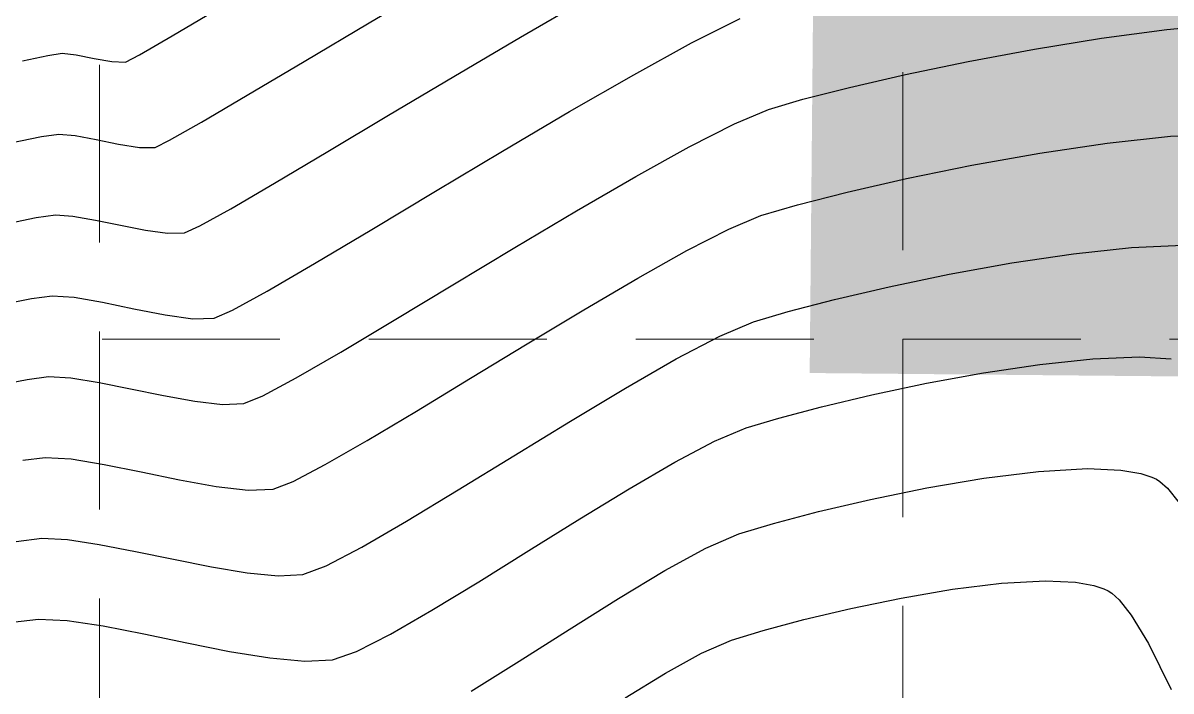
# Model space of a CAD drawing. Header units: inches. Extents: x 2547543 to 2548696, y 7125653 to 7126375.
# Drawn here: x 2547775.81 to 2547801.61, y 7125934.46 to 7125949.49 of the extents above; entities that cross this region are included whole.
import ezdxf

# ---------------------------------------------------------------- set-up
doc = ezdxf.new("R2010")
doc.units = ezdxf.units.IN
doc.header["$MEASUREMENT"] = 0
doc.linetypes.add('HIDDEN', pattern=[0.375, 0.25, -0.125])
for name, color, linetype in [('EROSION BLANKET', 84, 'Continuous'), ('GRID', 254, 'HIDDEN'), ('V-TOPO-MAJR-E', 6, 'Continuous'), ('V-TOPO-MINR-E', 14, 'Continuous')]:
    doc.layers.add(name, color=color, linetype=linetype)

msp = doc.modelspace()

# ---------------------------------------------------------------- linework, layer by layer
at = {"layer": 'EROSION BLANKET', "ltscale": 60, "const_width": 10}
msp.add_lwpolyline([(2547798.490799192, 7125941.568912889), (2547798.689095833, 7125963.076533443), (2547818.022886099, 7125963.47298637), (2547818.575709255, 7125942.011274741)], dxfattribs=at)
at = {"layer": 'GRID', "color": 252, "linetype": 'HIDDEN', "lineweight": 0, "ltscale": 16}
for p, q in [((2547777.52313214, 7126356.547205457), (2547777.52313214, 7125726.296813901)), ((2547795.583313599, 7126356.376313465), (2547795.583313599, 7125726.296813901)), ((2547561.583313602, 7125942.37631347), (2548677.583313586, 7125942.37631347))]:
    msp.add_line(p, q, dxfattribs=at)
at = {"layer": 'V-TOPO-MAJR-E', "color": 35, "extrusion": (0.5018847354625865, -0.8649345133070189, 0), "elevation": -4884783.97505266}
msp.add_lwpolyline([(5780074.015002565, 580), (5780075.723040794, 580)], dxfattribs=at)
at = {"layer": 'V-TOPO-MAJR-E', "color": 35}
for points, elevation in [([(2547785.490121781, 7125948.282230155), (2547786.991933604, 7125949.16804583)], 580), ([(2547784.025865372, 7125947.410699285), (2547785.490121781, 7125948.282230155)], 580), ([(2547782.661190401, 7125946.596315386), (2547784.025865372, 7125947.410699285)], 580), ([(2547775.350495365, 7125944.958156172), (2547776.103159577, 7125945.109193711)], 580), ([(2547776.103159577, 7125945.109193711), (2547776.53449278, 7125945.171296104)], 580), ([(2547776.53449278, 7125945.171296104), (2547776.929834167, 7125945.142181712)], 580), ([(2547776.929834167, 7125945.142181712), (2547777.437293327, 7125945.052378951)], 580), ([(2547778.558668509, 7125944.826950047), (2547779.057636298, 7125944.759444774)], 580), ([(2547779.438825399, 7125944.767492864), (2547779.784914368, 7125944.924667199)], 580), ([(2547779.057636298, 7125944.759444774), (2547779.438825399, 7125944.767492864)], 580), ([(2547797.399010207, 7125941.619207547), (2547798.663702967, 7125941.80881848)], 575), ([(2547798.663702967, 7125941.80881848), (2547799.853550255, 7125941.934154666)], 575), ([(2547792.797863311, 7125940.603307647), (2547793.758898526, 7125940.857371917)], 575), ([(2547791.353509728, 7125940.08061733), (2547792.06350234, 7125940.381291455)], 575), ([(2547789.431373544, 7125939.010451701), (2547790.459214628, 7125939.608359236)], 575), ([(2547787.178079444, 7125937.621426414), (2547788.320742981, 7125938.33282925)], 575), ([(2547786.054139438, 7125936.922177718), (2547787.178079444, 7125937.621426414)], 575), ([(2547784.999679466, 7125936.281017692), (2547786.054139438, 7125936.922177718)], 575), ([(2547776.155004332, 7125936.083842558), (2547776.800377487, 7125936.050144918)], 575), ([(2547778.521445652, 7125935.749820183), (2547779.486844287, 7125935.54855716)], 575), ([(2547779.486844287, 7125935.54855716), (2547780.448621709, 7125935.356803084)], 575), ([(2547780.448621709, 7125935.356803084), (2547781.351629728, 7125935.20723999)], 575), ([(2547782.140720158, 7125935.132549917), (2547782.760744811, 7125935.165414901)], 575)]:
    msp.add_lwpolyline(points, dxfattribs=dict(at, elevation=elevation))
at = {"layer": 'V-TOPO-MAJR-E', "color": 35, "extrusion": (0.5105669850598982, -0.8598379811143759, 0), "elevation": -4826345.822992816}
msp.add_lwpolyline([(5828951.969915454, 580.0000000000009), (5828953.369094759, 580.0000000000009)], dxfattribs=at)
at = {"layer": 'V-TOPO-MAJR-E', "color": 35, "extrusion": (0.5039808613605095, -0.8637148206337084, 0), "elevation": -4870751.975442753}
msp.add_lwpolyline([(5791895.814726836, 580.0000000000009), (5791896.948705317, 580.0000000000009)], dxfattribs=at)
at = {"layer": 'V-TOPO-MAJR-E', "color": 35, "extrusion": (0.4859698991699766, -0.8739755471983887, 0), "elevation": -4989757.329659457}
msp.add_lwpolyline([(5689691.968192853, 580.0000000000009), (5689692.762007404, 580.0000000000009)], dxfattribs=at)
at = {"layer": 'V-TOPO-MAJR-E', "color": 35, "extrusion": (0.2028287264183559, 0.979214229747254, 0), "elevation": 7494589.248490144}
msp.add_lwpolyline([(-1049473.561325412, 580.0000000000009), (-1049474.135359982, 580.0000000000009)], dxfattribs=at)
at = {"layer": 'V-TOPO-MAJR-E', "color": 35, "extrusion": (-0.1912937625156162, -0.9815328300279208, 0), "elevation": -7481722.939163418}
msp.add_lwpolyline([(1137578.931753533, 580.0000000000009), (1137579.501548393, 580.0000000000009)], dxfattribs=at)
at = {"layer": 'V-TOPO-MAJR-E', "color": 35, "extrusion": (0.0395981565765406, -0.9992156854231923, 0), "elevation": -7019464.776495654}
msp.add_lwpolyline([(2827975.741450321, 575.0000000000009), (2827976.796976055, 575.0000000000009)], dxfattribs=at)
at = {"layer": 'V-TOPO-MAJR-E', "color": 35, "extrusion": (-0.05608823225653269, -0.9984258160736517, 0), "elevation": -7257626.081718131}
msp.add_lwpolyline([(2144108.71241708, 575), (2144109.419456558, 575)], dxfattribs=at)
at = {"layer": 'V-TOPO-MAJR-E', "color": 35, "extrusion": (0.1803984104481618, -0.9835936221365899, 0), "elevation": -6549412.127444825}
msp.add_lwpolyline([(3791504.51264211, 575), (3791505.813214074, 575)], dxfattribs=at)
at = {"layer": 'V-TOPO-MAJR-E', "color": 35, "extrusion": (0.2065333747678155, -0.9784395561847534, 0), "elevation": -6446097.994895652}
msp.add_lwpolyline([(3964607.966586969, 575.0000000000009), (3964609.227239062, 575.0000000000009)], dxfattribs=at)
at = {"layer": 'V-TOPO-MAJR-E', "color": 35, "extrusion": (0.2303280028573763, -0.9731130515514282, 0), "elevation": -6347517.804712607}
msp.add_lwpolyline([(4120595.085603682, 575.0000000000009), (4120596.244159222, 575.0000000000009)], dxfattribs=at)
at = {"layer": 'V-TOPO-MAJR-E', "color": 35, "extrusion": (0.28938960239034, -0.9572113967292496, 0), "elevation": -6083726.813155148}
msp.add_lwpolyline([(4500948.653279973, 575), (4500949.420467841, 575)], dxfattribs=at)
at = {"layer": 'V-TOPO-MAJR-E', "color": 35, "extrusion": (0.4669666541212915, -0.8842749255399965, 0), "elevation": -5111556.530442775}
msp.add_lwpolyline([(5580523.39499943, 575.0000000000009), (5580524.406330947, 575.0000000000009)], dxfattribs=at)
at = {"layer": 'V-TOPO-MAJR-E', "color": 35, "extrusion": (-0.5208363966994158, 0.8536565163302914, 0), "elevation": 4756122.804258871}
msp.add_lwpolyline([(-5886384.146605486, 575.0000000000005), (-5886385.447632937, 575.0000000000005)], dxfattribs=at)
at = {"layer": 'V-TOPO-MAJR-E', "color": 35, "extrusion": (0.1245935334224165, -0.9922078670466775, 0), "elevation": -6752973.40893901}
msp.add_lwpolyline([(3415768.513790636, 575), (3415769.100097476, 575)], dxfattribs=at)
at = {"layer": 'V-TOPO-MAJR-E', "color": 35, "extrusion": (-0.1497243187336959, -0.9887277827489883, 0), "elevation": -7427075.096592903}
msp.add_lwpolyline([(1452131.786328713, 575), (1452132.602727843, 575)], dxfattribs=at)
at = {"layer": 'V-TOPO-MAJR-E', "color": 35, "extrusion": (0.4984420823542104, -0.8669230015049771, 0), "elevation": -4907714.808642018}
msp.add_lwpolyline([(5760598.860113975, 575.0000000000009), (5760599.937745357, 575.0000000000009)], dxfattribs=at)
at = {"layer": 'V-TOPO-MAJR-E', "color": 35, "extrusion": (-0.1912760157044383, -0.9815362885885757, 0), "elevation": -7481693.453078625}
msp.add_lwpolyline([(1137715.544631497, 575.0000000000009), (1137716.47569403, 575.0000000000009)], dxfattribs=at)
at = {"layer": 'V-TOPO-MAJR-E', "color": 35, "extrusion": (0.4524070454064161, -0.8918115637659321, 0), "elevation": -5202356.43765943}
msp.add_lwpolyline([(5495965.971377144, 575.0000000000009), (5495966.827197382, 575.0000000000009)], dxfattribs=at)
at = {"layer": 'V-TOPO-MAJR-E', "color": 35, "extrusion": (0.3330925838127045, -0.9428941248141153, 0), "elevation": -5870354.858506055}
msp.add_lwpolyline([(4775885.55273883, 575), (4775886.127014164, 575)], dxfattribs=at)
at = {"layer": 'V-TOPO-MAJR-E', "color": 35, "extrusion": (-0.0942321913902397, -0.9955502469015783, 0), "elevation": -7334309.574919678}
msp.add_lwpolyline([(1864951.863383126, 575.0000000000005), (1864952.656000508, 575.0000000000005)], dxfattribs=at)
at = {"layer": 'V-TOPO-MINR-E', "color": 35, "extrusion": (0.509297643394782, -0.8605904429126096, 0), "elevation": -4834943.848567724}
msp.add_lwpolyline([(5821827.484996652, 581), (5821829.308929835, 581)], dxfattribs=at)
at = {"layer": 'V-TOPO-MINR-E', "color": 35}
for points, elevation in [([(2547779.155598429, 7125949.19667088), (2547780.2381571, 7125949.83692739)], 582), ([(2547782.127132785, 7125948.619075676), (2547783.585852433, 7125949.486456259)], 581), ([(2547790.8369084, 7125949.037036404), (2547791.924610812, 7125949.588944815)], 579), ([(2547775.794575493, 7125948.634162433), (2547776.367130032, 7125948.75540174)], 582), ([(2547776.367130032, 7125948.75540174), (2547776.68628816, 7125948.806277522)], 582), ([(2547776.68628816, 7125948.806277522), (2547776.999368025, 7125948.772668594)], 582), ([(2547776.999368025, 7125948.772668594), (2547777.40441689, 7125948.690904686)], 582), ([(2547777.40441689, 7125948.690904686), (2547777.806343759, 7125948.617338828)], 582), ([(2547780.847992411, 7125947.859384995), (2547782.127132785, 7125948.619075676)], 581), ([(2547788.094743371, 7125947.491940847), (2547789.536295362, 7125948.32090366)], 579), ([(2547794.385130251, 7125948.03827061), (2547795.645787111, 7125948.328592109)], 578), ([(2547793.335619594, 7125947.769148272), (2547794.385130251, 7125948.03827061)], 578), ([(2547779.81707077, 7125947.253529823), (2547780.847992411, 7125947.859384995)], 581), ([(2547776.221947074, 7125946.930066266), (2547776.61039047, 7125946.988786813)], 581), ([(2547776.61039047, 7125946.988786813), (2547776.975273684, 7125946.956516186)], 581), ([(2547800.181282887, 7125946.784306166), (2547801.603239181, 7125946.937438803)], 577), ([(2547777.954932467, 7125946.762408184), (2547778.421706175, 7125946.688279992)], 581), ([(2547798.666580891, 7125946.559891064), (2547800.181282887, 7125946.784306166)], 577), ([(2547797.136092658, 7125946.286613051), (2547798.666580891, 7125946.559891064)], 577), ([(2547788.251797591, 7125945.264679842), (2547789.580766411, 7125946.035864037)], 578), ([(2547794.335595335, 7125945.683146526), (2547795.666777651, 7125945.986891686)], 577), ([(2547783.64417041, 7125944.842014617), (2547785.076709223, 7125945.701102063)], 579), ([(2547793.219505174, 7125945.397797126), (2547794.335595335, 7125945.683146526)], 577), ([(2547786.860876211, 7125944.437056225), (2547788.251797591, 7125945.264679842)], 578), ([(2547782.358579338, 7125944.075674152), (2547783.64417041, 7125944.842014617)], 579), ([(2547799.422423534, 7125944.29704723), (2547800.728139238, 7125944.436230423)], 576), ([(2547800.728139238, 7125944.436230423), (2547801.881526177, 7125944.486748065)], 576), ([(2547798.032955123, 7125944.090043233), (2547799.422423534, 7125944.29704723)], 576), ([(2547776.95470453, 7125943.317270074), (2547777.591509297, 7125943.204577602)], 579), ([(2547778.998710343, 7125942.921689419), (2547779.624859385, 7125942.836977814)], 579), ([(2547790.490408399, 7125941.931970377), (2547791.47080987, 7125942.445719789)], 576), ([(2547781.946682593, 7125941.505230043), (2547782.950905464, 7125942.087080095)], 578), ([(2547789.35020783, 7125941.277552063), (2547790.490408399, 7125941.931970377)], 576), ([(2547775.89789266, 7125941.471718747), (2547776.382697401, 7125941.536314686)], 578), ([(2547776.881919171, 7125941.505447037), (2547777.514612074, 7125941.40186514)], 578), ([(2547781.197761535, 7125941.102706196), (2547781.946682593, 7125941.505230043)], 578), ([(2547784.650494816, 7125940.760426528), (2547785.867143518, 7125941.49950488)], 577), ([(2547779.667074605, 7125940.978668176), (2547780.287209062, 7125940.908063498)], 578), ([(2547780.767593164, 7125940.92666168), (2547781.197761535, 7125941.102706196)], 578), ([(2547780.287209062, 7125940.908063498), (2547780.767593164, 7125940.92666168)], 578), ([(2547786.838120441, 7125939.752800908), (2547788.112135925, 7125940.53398789)], 576), ([(2547782.601684657, 7125939.557060592), (2547783.543685885, 7125940.098636911)], 577), ([(2547776.306799712, 7125939.718823976), (2547776.890302773, 7125939.682745085)], 577), ([(2547785.590089139, 7125938.985514163), (2547786.838120441, 7125939.752800908)], 576), ([(2547781.879459066, 7125939.178622129), (2547782.601684657, 7125939.557060592)], 577), ([(2547797.403331102, 7125939.249371069), (2547798.631965293, 7125939.401718783)], 574), ([(2547796.121790417, 7125939.031868179), (2547797.403331102, 7125939.249371069)], 574), ([(2547800.936686375, 7125939.356407932), (2547801.181662974, 7125939.275250496)], 574), ([(2547780.87049193, 7125938.984508061), (2547781.431977046, 7125939.006246086)], 577), ([(2547784.429969777, 7125938.283650703), (2547785.590089139, 7125938.985514163)], 576), ([(2547794.858891111, 7125938.773460153), (2547796.121790417, 7125939.031868179)], 574), ([(2547792.675208125, 7125938.230928853), (2547793.686181055, 7125938.498397031)], 574), ([(2547776.230902022, 7125937.901333267), (2547776.803950529, 7125937.871412001)], 576), ([(2547777.520687423, 7125937.762875611), (2547778.332144775, 7125937.604743578)], 576), ([(2547782.621177913, 7125937.282285821), (2547783.419690115, 7125937.698733573)], 576), ([(2547781.545820208, 7125937.05664857), (2547782.096360928, 7125937.085830494)], 576), ([(2547796.698466612, 7125936.752404249), (2547797.801081238, 7125936.888894542)], 573), ([(2547797.801081238, 7125936.888894542), (2547798.79382333, 7125936.943430732)], 573), ([(2547798.79382333, 7125936.943430732), (2547799.466779514, 7125936.913294103)], 573), ([(2547799.466779514, 7125936.913294103), (2547799.87971015, 7125936.840282395)], 573), ([(2547800.1037663, 7125936.764968054), (2547800.198920476, 7125936.71879183)], 573), ([(2547800.198920476, 7125936.71879183), (2547800.280464777, 7125936.66622615)], 573), ([(2547788.082643089, 7125935.848351188), (2547789.192155445, 7125936.545865079)], 574), ([(2547793.358311125, 7125936.070831223), (2547794.414389197, 7125936.321410346)], 573), ([(2547794.414389197, 7125936.321410346), (2547795.548671813, 7125936.555922103)], 573), ([(2547800.450398802, 7125936.512724564), (2547800.720838369, 7125936.170864444)], 573), ([(2547800.720838369, 7125936.170864444), (2547801.106019639, 7125935.532806395)], 573), ([(2547791.731538048, 7125935.609319867), (2547792.443129955, 7125935.826146982)], 573), ([(2547801.106019639, 7125935.532806395), (2547801.617574034, 7125934.498247712)], 573), ([(2547790.249121424, 7125934.868647338), (2547791.059735185, 7125935.31833253)], 573)]:
    msp.add_lwpolyline(points, dxfattribs=dict(at, elevation=elevation))
at = {"layer": 'V-TOPO-MINR-E', "color": 35, "extrusion": (0.09266403970413462, -0.9956974318264112, 0), "elevation": -6859199.877714773}
msp.add_lwpolyline([(3197158.678989141, 578.0000000000009), (3197160.038321084, 578.0000000000009)], dxfattribs=at)
at = {"layer": 'V-TOPO-MINR-E', "color": 35, "extrusion": (0.1320128723720377, -0.9912480020298069, 0), "elevation": -6727240.450861812}
msp.add_lwpolyline([(3466218.727017276, 578.0000000000005), (3466220.203242502, 578.0000000000005)], dxfattribs=at)
at = {"layer": 'V-TOPO-MINR-E', "color": 35, "extrusion": (0.5017423573809657, -0.8650171135935931, 0), "elevation": -4885739.286102788}
msp.add_lwpolyline([(5779262.270696641, 582.0000000000005), (5779263.119764321, 582.0000000000005)], dxfattribs=at)
at = {"layer": 'V-TOPO-MINR-E', "color": 35, "extrusion": (-0.4823300863085528, 0.875989547792429, 0), "elevation": 5013380.700283248}
msp.add_lwpolyline([(-5668896.272421408, 579.0000000000009), (-5668897.757157203, 579.0000000000009)], dxfattribs=at)
at = {"layer": 'V-TOPO-MINR-E', "color": 35, "extrusion": (0.1607623735320962, -0.9869931404302297, 0), "elevation": -6623672.542907115}
msp.add_lwpolyline([(3660244.144845095, 578.0000000000009), (3660245.673663877, 578.0000000000009)], dxfattribs=at)
at = {"layer": 'V-TOPO-MINR-E', "color": 35, "extrusion": (-0.4626322721533335, 0.8865502697322043, 0), "elevation": 5138827.284809023}
msp.add_lwpolyline([(-5555427.166606242, 582.0000000000009), (-5555427.517497478, 582.0000000000009)], dxfattribs=at)
at = {"layer": 'V-TOPO-MINR-E', "color": 35, "extrusion": (0.1837816807526572, -0.9829670868445842, 0), "elevation": -6536334.533369148}
msp.add_lwpolyline([(3814019.462173014, 578), (3814020.978366565, 578)], dxfattribs=at)
at = {"layer": 'V-TOPO-MINR-E', "color": 35, "extrusion": (-0.02966874462450845, -0.9995597859019769, 0), "elevation": -7198401.043392094}
msp.add_lwpolyline([(2335238.288899582, 582.0000000000009), (2335238.592747216, 582.0000000000009)], dxfattribs=at)
at = {"layer": 'V-TOPO-MINR-E', "color": 35, "extrusion": (0.2041175229852064, -0.9789463911830841, 0), "elevation": -6455871.66374182}
msp.add_lwpolyline([(3948686.274668062, 578.0000000000009), (3948687.712550094, 578.0000000000009)], dxfattribs=at)
at = {"layer": 'V-TOPO-MINR-E', "color": 35, "extrusion": (0.2846750698585733, -0.9586240684444641, 0), "elevation": -6105811.796180956}
msp.add_lwpolyline([(4470954.884352762, 578.0000000000009), (4470955.691938177, 578.0000000000009)], dxfattribs=at)
at = {"layer": 'V-TOPO-MINR-E', "color": 35, "extrusion": (-0.5078071029344073, 0.8614708040377018, 0), "elevation": 4845010.824130325}
msp.add_lwpolyline([(-5813450.056622451, 579.0000000000009), (-5813451.810041446, 579.0000000000009)], dxfattribs=at)
at = {"layer": 'V-TOPO-MINR-E', "color": 35, "extrusion": (0.3859326953484407, -0.9225269398023495, 0), "elevation": -5590602.126146679}
msp.add_lwpolyline([(5100542.589266299, 578), (5100543.415698424, 578)], dxfattribs=at)
at = {"layer": 'V-TOPO-MINR-E', "color": 35, "extrusion": (0.4941531450482853, -0.8693748726751241, 0), "elevation": -4936126.076731076}
msp.add_lwpolyline([(5736284.179497346, 581), (5736285.000850106, 581)], dxfattribs=at)
at = {"layer": 'V-TOPO-MINR-E', "color": 35, "extrusion": (0.4538683930085544, -0.8910687301369252, 0), "elevation": -5193346.571064988}
msp.add_lwpolyline([(5504498.677811134, 578), (5504499.816568502, 578)], dxfattribs=at)
at = {"layer": 'V-TOPO-MINR-E', "color": 35, "extrusion": (0.2018191243829894, -0.9794228101454875, 0), "elevation": -6465125.000955954}
msp.add_lwpolyline([(3933501.813871036, 581.0000000000009), (3933502.516746882, 581.0000000000009)], dxfattribs=at)
at = {"layer": 'V-TOPO-MINR-E', "color": 35, "extrusion": (-0.187135205624764, -0.9823341665725454, 0), "elevation": -7476839.932723379}
msp.add_lwpolyline([(1169252.822639378, 581.0000000000005), (1169253.303990489, 581.0000000000005)], dxfattribs=at)
at = {"layer": 'V-TOPO-MINR-E', "color": 35, "extrusion": (0.04740566347894066, -0.9988757195317751, 0), "elevation": -6997155.149065171}
msp.add_lwpolyline([(2882747.40214476, 577), (2882748.655805353, 577)], dxfattribs=at)
at = {"layer": 'V-TOPO-MINR-E', "color": 35, "extrusion": (-0.2010721276241211, -0.979576438820733, 0), "elevation": -7492696.686858042}
msp.add_lwpolyline([(1062913.461767247, 581), (1062913.979145086, 581)], dxfattribs=at)
at = {"layer": 'V-TOPO-MINR-E', "color": 35, "extrusion": (-0.001053294430726746, -0.9999994452852672, 0), "elevation": -7128626.296234692}
msp.add_lwpolyline([(2540271.288455528, 581.0000000000005), (2540271.641191065, 581.0000000000005)], dxfattribs=at)
at = {"layer": 'V-TOPO-MINR-E', "color": 35, "extrusion": (0.4372543188864658, -0.8993379012446505, 0), "elevation": -5294606.66599304}
msp.add_lwpolyline([(5407164.981284581, 581), (5407165.346626463, 581)], dxfattribs=at)
at = {"layer": 'V-TOPO-MINR-E', "color": 35, "extrusion": (-0.4850566320491373, 0.8744827406559538, 0), "elevation": 4995694.585992377}
msp.add_lwpolyline([(-5684485.399523409, 578.0000000000009), (-5684486.775840323, 578.0000000000009)], dxfattribs=at)
at = {"layer": 'V-TOPO-MINR-E', "color": 35, "extrusion": (-0.5127909776861704, 0.8585134904028368, 0), "elevation": 4811239.315854266}
msp.add_lwpolyline([(-5841428.522008585, 579.0000000000009), (-5841430.277968037, 579.0000000000009)], dxfattribs=at)
at = {"layer": 'V-TOPO-MINR-E', "color": 35, "extrusion": (0.1998711264608959, -0.9798221944859448, 0), "elevation": -6472929.244753486}
msp.add_lwpolyline([(3920657.592823401, 577), (3920659.092396502, 577)], dxfattribs=at)
at = {"layer": 'V-TOPO-MINR-E', "color": 35, "extrusion": (0.2844888478707708, -0.9586793496457309, 0), "elevation": -6106677.94194115}
msp.add_lwpolyline([(4469767.883360396, 577), (4469768.742916349, 577)], dxfattribs=at)
at = {"layer": 'V-TOPO-MINR-E', "color": 35, "extrusion": (0.3855176581670666, -0.9227004580259949, 0), "elevation": -5592893.898987768}
msp.add_lwpolyline([(5098026.116172177, 577), (5098026.897965135, 577)], dxfattribs=at)
at = {"layer": 'V-TOPO-MINR-E', "color": 35, "extrusion": (0.4555085302817233, -0.8902314186999829, 0), "elevation": -5183199.154120345}
msp.add_lwpolyline([(5514051.805536756, 577.0000000000005), (5514052.86293434, 577.0000000000005)], dxfattribs=at)
at = {"layer": 'V-TOPO-MINR-E', "color": 35, "extrusion": (-0.5159710467622226, 0.8566060231536412, 0), "elevation": 4789542.671907212}
msp.add_lwpolyline([(-5859228.95908616, 578.0000000000009), (-5859230.58109561, 578.0000000000009)], dxfattribs=at)
at = {"layer": 'V-TOPO-MINR-E', "color": 35, "extrusion": (-0.4882693079720792, 0.8726930060980589, 0), "elevation": 4974753.795779096}
msp.add_lwpolyline([(-5702817.812070595, 577.0000000000005), (-5702819.079788385, 577.0000000000005)], dxfattribs=at)
at = {"layer": 'V-TOPO-MINR-E', "color": 35, "extrusion": (0.5038553675302624, -0.8637880345379556, 0), "elevation": -4871591.410684857}
msp.add_lwpolyline([(5791187.852319985, 579.0000000000009), (5791189.087196619, 579.0000000000009)], dxfattribs=at)
at = {"layer": 'V-TOPO-MINR-E', "color": 35, "extrusion": (0.1779292004679968, -0.9840432915379382, 0), "elevation": -6558909.810723824}
msp.add_lwpolyline([(3775055.669622067, 576.0000000000009), (3775057.097044085, 576.0000000000009)], dxfattribs=at)
at = {"layer": 'V-TOPO-MINR-E', "color": 35, "extrusion": (0.2029831355735141, -0.9791822336382257, 0), "elevation": -6460437.853758886}
msp.add_lwpolyline([(3941202.237155828, 576.0000000000009), (3941203.617129448, 576.0000000000009)], dxfattribs=at)
at = {"layer": 'V-TOPO-MINR-E', "color": 35, "extrusion": (0.5165662067886879, -0.8562472505088391, 0), "elevation": -4785469.738206456}
msp.add_lwpolyline([(5862554.413300063, 578), (5862555.960135831, 578)], dxfattribs=at)
at = {"layer": 'V-TOPO-MINR-E', "color": 35, "extrusion": (0.5059086110232445, -0.8625870838892336, 0), "elevation": -4857798.329233185}
msp.add_lwpolyline([(5802765.319524132, 577), (5802766.7296547, 577)], dxfattribs=at)
at = {"layer": 'V-TOPO-MINR-E', "color": 35, "extrusion": (0.2261535033450747, -0.9740916758317716, 0), "elevation": -6365129.472585555}
msp.add_lwpolyline([(4093342.008964106, 576.0000000000005), (4093343.270929704, 576.0000000000005)], dxfattribs=at)
at = {"layer": 'V-TOPO-MINR-E', "color": 35, "extrusion": (0.1920248016073286, -0.9813900730941119, 0), "elevation": -6504093.82596975}
msp.add_lwpolyline([(3868719.11338059, 579), (3868719.919610186, 579)], dxfattribs=at)
at = {"layer": 'V-TOPO-MINR-E', "color": 35, "extrusion": (0.1365838905813394, -0.990628507985544, 0), "elevation": -6711177.411523283}
msp.add_lwpolyline([(3497188.594352066, 579.0000000000009), (3497189.059183728, 579.0000000000009)], dxfattribs=at)
at = {"layer": 'V-TOPO-MINR-E', "color": 35, "extrusion": (-0.07344478143297858, -0.9972992851096716, 0), "elevation": -7293819.09762374}
msp.add_lwpolyline([(2017532.288652111, 579), (2017532.786105029, 579)], dxfattribs=at)
at = {"layer": 'V-TOPO-MINR-E', "color": 35, "extrusion": (0.4819052196668681, -0.8762233500984938, 0), "elevation": -5016128.942276329}
msp.add_lwpolyline([(5666453.918825605, 579), (5666454.80419413, 579)], dxfattribs=at)
at = {"layer": 'V-TOPO-MINR-E', "color": 35, "extrusion": (-0.2028287254865294, -0.979214229940267, 0), "elevation": -7494587.469377508}
msp.add_lwpolyline([(1049474.094254974, 579.0000000000005), (1049474.814604471, 579.0000000000005)], dxfattribs=at)
at = {"layer": 'V-TOPO-MINR-E', "color": 35, "extrusion": (-0.1912937623820826, -0.9815328300539455, 0), "elevation": -7481721.153110054}
msp.add_lwpolyline([(1137579.583917099, 579.0000000000009), (1137580.298946232, 579.0000000000009)], dxfattribs=at)
at = {"layer": 'V-TOPO-MINR-E', "color": 35, "extrusion": (0.3991079077294999, -0.9169039633395533, 0), "elevation": -5516966.052669588}
msp.add_lwpolyline([(5180089.814647252, 579.0000000000005), (5180090.264986474, 579.0000000000005)], dxfattribs=at)
at = {"layer": 'V-TOPO-MINR-E', "color": 35, "extrusion": (0.5155001364397523, -0.8568894965691882, 0), "elevation": -4792760.469246235}
msp.add_lwpolyline([(5856596.252581485, 577.0000000000009), (5856597.736348584, 577.0000000000009)], dxfattribs=at)
at = {"layer": 'V-TOPO-MINR-E', "color": 35, "extrusion": (0.2514356473607396, -0.967874018266988, 0), "elevation": -6256409.101464588}
msp.add_lwpolyline([(4257658.748846787, 576), (4257659.822042929, 576)], dxfattribs=at)
at = {"layer": 'V-TOPO-MINR-E', "color": 35, "extrusion": (0.02110841336960909, -0.9997771926209448, 0), "elevation": -7070575.53883481}
msp.add_lwpolyline([(2697629.307809893, 579), (2697629.786266393, 579)], dxfattribs=at)
at = {"layer": 'V-TOPO-MINR-E', "color": 35, "extrusion": (-0.5125830395325983, 0.85863765791137, 0), "elevation": 4812651.89501806}
msp.add_lwpolyline([(-5840259.440360771, 578.0000000000009), (-5840260.833350931, 578.0000000000009)], dxfattribs=at)
at = {"layer": 'V-TOPO-MINR-E', "color": 35, "extrusion": (0.3902366553822579, -0.9207145881303657, 0), "elevation": -5566717.541771296}
msp.add_lwpolyline([(5126592.721152926, 576), (5126593.545159219, 576)], dxfattribs=at)
at = {"layer": 'V-TOPO-MINR-E', "color": 35, "extrusion": (0.2868512713538853, -0.9579751291775062, 0), "elevation": -6095638.502820767}
msp.add_lwpolyline([(4484807.33254635, 576.0000000000005), (4484808.146336868, 576.0000000000005)], dxfattribs=at)
at = {"layer": 'V-TOPO-MINR-E', "color": 35, "extrusion": (-0.5196887996707578, 0.8543556352578048, 0), "elevation": 4764032.49750551}
msp.add_lwpolyline([(-5879987.197425989, 577), (-5879988.685706146, 577)], dxfattribs=at)
at = {"layer": 'V-TOPO-MINR-E', "color": 35, "extrusion": (0.1879012726020356, -0.9821879207944555, 0), "elevation": -6520283.304291595}
msp.add_lwpolyline([(3841367.343859164, 578), (3841368.182824995, 578)], dxfattribs=at)
at = {"layer": 'V-TOPO-MINR-E', "color": 35, "extrusion": (-0.06171367934036524, -0.9980938942716134, 0), "elevation": -7269591.393044911}
msp.add_lwpolyline([(2103151.980569379, 578.0000000000009), (2103152.480744536, 578.0000000000009)], dxfattribs=at)
at = {"layer": 'V-TOPO-MINR-E', "color": 35, "extrusion": (-0.1982465983313686, -0.9801521750473449, 0), "elevation": -7489595.189875034}
msp.add_lwpolyline([(1084516.029655315, 578), (1084516.755583142, 578)], dxfattribs=at)
at = {"layer": 'V-TOPO-MINR-E', "color": 35, "extrusion": (-0.2021535155179735, -0.9793538462495179, 0), "elevation": -7493860.304296519}
msp.add_lwpolyline([(1054642.328483314, 578), (1054643.079695227, 578)], dxfattribs=at)
at = {"layer": 'V-TOPO-MINR-E', "color": 35, "extrusion": (0.5148628105910823, -0.8572725857451942, 0), "elevation": -4797112.119233438}
msp.add_lwpolyline([(5853030.674255554, 576), (5853032.118454197, 576)], dxfattribs=at)
at = {"layer": 'V-TOPO-MINR-E', "color": 35, "extrusion": (-0.1778028218366114, -0.9840661342343503, 0), "elevation": -7465399.605883943}
msp.add_lwpolyline([(1240170.556950966, 578.0000000000009), (1240171.273610641, 578.0000000000009)], dxfattribs=at)
at = {"layer": 'V-TOPO-MINR-E', "color": 35, "extrusion": (0.5131861572237411, -0.8582773258300196, 0), "elevation": -4808545.565660953}
msp.add_lwpolyline([(5843638.662494495, 577.0000000000005), (5843639.952064776, 577.0000000000005)], dxfattribs=at)
at = {"layer": 'V-TOPO-MINR-E', "color": 35, "extrusion": (0.1279287537237921, -0.9917833604021987, 0), "elevation": -6741454.592662852}
msp.add_lwpolyline([(3438454.228535547, 577.0000000000009), (3438454.734450943, 577.0000000000009)], dxfattribs=at)
at = {"layer": 'V-TOPO-MINR-E', "color": 35, "extrusion": (-0.1615650257241935, -0.9868620686107765, 0), "elevation": -7443951.214930714}
msp.add_lwpolyline([(1363001.744171166, 577.0000000000009), (1363002.493523613, 577.0000000000009)], dxfattribs=at)
at = {"layer": 'V-TOPO-MINR-E', "color": 35, "extrusion": (0.1982465993156502, 0.9801521748482632, 0), "elevation": 7489593.410136328}
msp.add_lwpolyline([(-1084516.499857188, 577.0000000000009), (-1084517.348340038, 577.0000000000009)], dxfattribs=at)
at = {"layer": 'V-TOPO-MINR-E', "color": 35, "extrusion": (0.05691145499593783, -0.998379229696935, 0), "elevation": -6969390.963573234}
msp.add_lwpolyline([(2949216.815169113, 574), (2949217.921141461, 574)], dxfattribs=at)
at = {"layer": 'V-TOPO-MINR-E', "color": 35, "extrusion": (-0.04062026568868262, -0.999174656411671, 0), "elevation": -7223550.41841707}
msp.add_lwpolyline([(2256239.371632531, 574), (2256240.117905004, 574)], dxfattribs=at)
at = {"layer": 'V-TOPO-MINR-E', "color": 35, "extrusion": (-0.1688781926005925, -0.985636929129564, 0), "elevation": -7453857.001707108}
msp.add_lwpolyline([(1307790.470663915, 574), (1307790.932177385, 574)], dxfattribs=at)
at = {"layer": 'V-TOPO-MINR-E', "color": 35, "extrusion": (-0.2021535146760407, -0.9793538464233057, 0), "elevation": -7493858.524969917}
msp.add_lwpolyline([(1054642.942300216, 577), (1054643.820335746, 577)], dxfattribs=at)
at = {"layer": 'V-TOPO-MINR-E', "color": 35, "extrusion": (-0.1778028220038641, -0.9840661342041308, 0), "elevation": -7465397.810013269}
msp.add_lwpolyline([(1240171.245548703, 577.0000000000009), (1240172.083198701, 577.0000000000009)], dxfattribs=at)
at = {"layer": 'V-TOPO-MINR-E', "color": 35, "extrusion": (-0.3594651115016398, 0.9331585254463005, 0), "elevation": 5733792.19896144}
msp.add_lwpolyline([(-4939010.4236573, 577.0000000000009), (-4939010.903192135, 577.0000000000009)], dxfattribs=at)
at = {"layer": 'V-TOPO-MINR-E', "color": 35, "extrusion": (-0.4351538035632241, -0.9003561335629691, 0), "elevation": -7524568.508792562}
msp.add_lwpolyline([(-806951.1585765793, 574), (-806951.0438584331, 574)], dxfattribs=at)
at = {"layer": 'V-TOPO-MINR-E', "color": 35, "extrusion": (0.5384828099408215, 0.842636495410825, 0), "elevation": 7376523.650433787}
msp.add_lwpolyline([(1690325.431769868, 574.0000000000009), (1690325.336514795, 574.0000000000009)], dxfattribs=at)
at = {"layer": 'V-TOPO-MINR-E', "color": 35, "extrusion": (0.661722243367357, 0.7497490731123796, 0), "elevation": 7028603.125834472}
msp.add_lwpolyline([(2805180.744298432, 574), (2805180.520747869, 574)], dxfattribs=at)
at = {"layer": 'V-TOPO-MINR-E', "color": 35, "extrusion": (-0.1131229913407693, -0.993580992586974, 0), "elevation": -7368410.12269257}
msp.add_lwpolyline([(1725318.382646505, 577.0000000000009), (1725319.112158121, 577.0000000000009)], dxfattribs=at)
at = {"layer": 'V-TOPO-MINR-E', "color": 35, "extrusion": (0.7741314798660736, 0.6330248430198953, 0), "elevation": 6483229.804380752}
msp.add_lwpolyline([(3903592.05835632, 574), (3903591.635585102, 574)], dxfattribs=at)
at = {"layer": 'V-TOPO-MINR-E', "color": 35, "extrusion": (0.2283559553455184, -0.9735777101280799, 0), "elevation": -6355851.024551754}
msp.add_lwpolyline([(4107725.636405795, 574), (4107726.840942468, 574)], dxfattribs=at)
at = {"layer": 'V-TOPO-MINR-E', "color": 35, "extrusion": (-0.5010480614788962, 0.8654194590418223, 0), "elevation": 4890363.204899933}
msp.add_lwpolyline([(-5775338.618993787, 576), (-5775339.786381062, 576)], dxfattribs=at)
at = {"layer": 'V-TOPO-MINR-E', "color": 35, "extrusion": (0.2899625159141108, -0.9570380030932727, 0), "elevation": -6081029.320563265}
msp.add_lwpolyline([(4504588.579266731, 574), (4504589.391865529, 574)], dxfattribs=at)
at = {"layer": 'V-TOPO-MINR-E', "color": 35, "extrusion": (0.1285037937003067, -0.9917090173052926, 0), "elevation": -6739457.962339377}
msp.add_lwpolyline([(3442362.133202438, 576), (3442362.716255754, 576)], dxfattribs=at)
at = {"layer": 'V-TOPO-MINR-E', "color": 35, "extrusion": (-0.1497243197047562, -0.9887277826019395, 0), "elevation": -7427076.899291424}
msp.add_lwpolyline([(1452131.509879143, 576.0000000000009), (1452132.234787361, 576.0000000000009)], dxfattribs=at)
at = {"layer": 'V-TOPO-MINR-E', "color": 35, "extrusion": (-0.395934110932704, 0.9182789226590848, 0), "elevation": 5534840.945478519}
msp.add_lwpolyline([(-5160984.71385141, 574.0000000000009), (-5160985.523547314, 574.0000000000009)], dxfattribs=at)
at = {"layer": 'V-TOPO-MINR-E', "color": 35, "extrusion": (-0.2040886664982257, -0.978952407529077, 0), "elevation": -7495926.456406211}
msp.add_lwpolyline([(1039830.628801867, 576), (1039831.504441864, 576)], dxfattribs=at)
at = {"layer": 'V-TOPO-MINR-E', "color": 35, "extrusion": (0.4787275086091319, -0.877963537113526, 0), "elevation": -5036615.734539513}
msp.add_lwpolyline([(5648249.075119074, 574.0000000000009), (5648250.122909082, 574.0000000000009)], dxfattribs=at)
at = {"layer": 'V-TOPO-MINR-E', "color": 35, "extrusion": (-0.1955264462032634, -0.9806984290979172, 0), "elevation": -7486553.8501681}
msp.add_lwpolyline([(1105293.827908951, 576), (1105294.698711291, 576)], dxfattribs=at)
at = {"layer": 'V-TOPO-MINR-E', "color": 35, "extrusion": (-0.1634015533591021, -0.9865596446033218, 0), "elevation": -7446473.343219079}
msp.add_lwpolyline([(1349147.757361573, 576), (1349148.570096174, 576)], dxfattribs=at)
at = {"layer": 'V-TOPO-MINR-E', "color": 35, "extrusion": (-0.09423219152007578, -0.9955502468892887, 0), "elevation": -7334311.434641059}
msp.add_lwpolyline([(1864951.177687566, 576), (1864951.881479168, 576)], dxfattribs=at)
at = {"layer": 'V-TOPO-MINR-E', "color": 35, "extrusion": (0.3505741785382468, -0.936534967495733, 0), "elevation": -5780502.641528717}
msp.add_lwpolyline([(4884256.562981846, 576.0000000000009), (4884257.123363468, 576.0000000000009)], dxfattribs=at)
at = {"layer": 'V-TOPO-MINR-E', "color": 35, "extrusion": (0.5157639377594389, -0.85673073979336, 0), "elevation": -4790951.102332502}
msp.add_lwpolyline([(5858070.412552131, 574.0000000000009), (5858071.628706283, 574.0000000000009)], dxfattribs=at)
at = {"layer": 'V-TOPO-MINR-E', "color": 35, "extrusion": (-0.3186215114110629, -0.9478820245505925, 0), "elevation": -7566331.2874327}
msp.add_lwpolyline([(144536.9418588625, 573), (144537.1782344286, 573)], dxfattribs=at)
at = {"layer": 'V-TOPO-MINR-E', "color": 35, "extrusion": (0.1684428352851326, -0.9857114239173177, 0), "elevation": -6594959.163337326}
msp.add_lwpolyline([(3711704.135672989, 573.0000000000009), (3711705.302134869, 573.0000000000009)], dxfattribs=at)
at = {"layer": 'V-TOPO-MINR-E', "color": 35, "extrusion": (0.6703170151571696, 0.7420748609074309, 0), "elevation": 6995812.339642683}
msp.add_lwpolyline([(2885978.057557931, 573), (2885977.82855944, 573)], dxfattribs=at)
at = {"layer": 'V-TOPO-MINR-E', "color": 35, "extrusion": (0.2582893185660789, -0.9660676104262427, 0), "elevation": -6226068.22163273}
msp.add_lwpolyline([(4301892.866077708, 573.0000000000005), (4301893.813403919, 573.0000000000005)], dxfattribs=at)
at = {"layer": 'V-TOPO-MINR-E', "color": 35, "extrusion": (0.5357783785456613, -0.844358649557747, 0), "elevation": -4651795.801952476}
msp.add_lwpolyline([(5969167.929611468, 574), (5969169.259269844, 574)], dxfattribs=at)
at = {"layer": 'V-TOPO-MINR-E', "color": 35, "extrusion": (0.3974611145069037, -0.917619018141478, 0), "elevation": -5526245.896014904}
msp.add_lwpolyline([(5170183.724192391, 573), (5170184.456307625, 573)], dxfattribs=at)
at = {"layer": 'V-TOPO-MINR-E', "color": 35, "extrusion": (0.5277224470223043, -0.849416869922414, 0), "elevation": -4708365.149459762}
msp.add_lwpolyline([(5924647.878769379, 574), (5924649.152001953, 574)], dxfattribs=at)
at = {"layer": 'V-TOPO-MINR-E', "color": 35, "extrusion": (0.524680527513222, -0.851299209472467, 0), "elevation": -4729526.788529694}
msp.add_lwpolyline([(5907770.023185803, 573), (5907771.090885477, 573)], dxfattribs=at)

doc.saveas('drawing.dxf')
